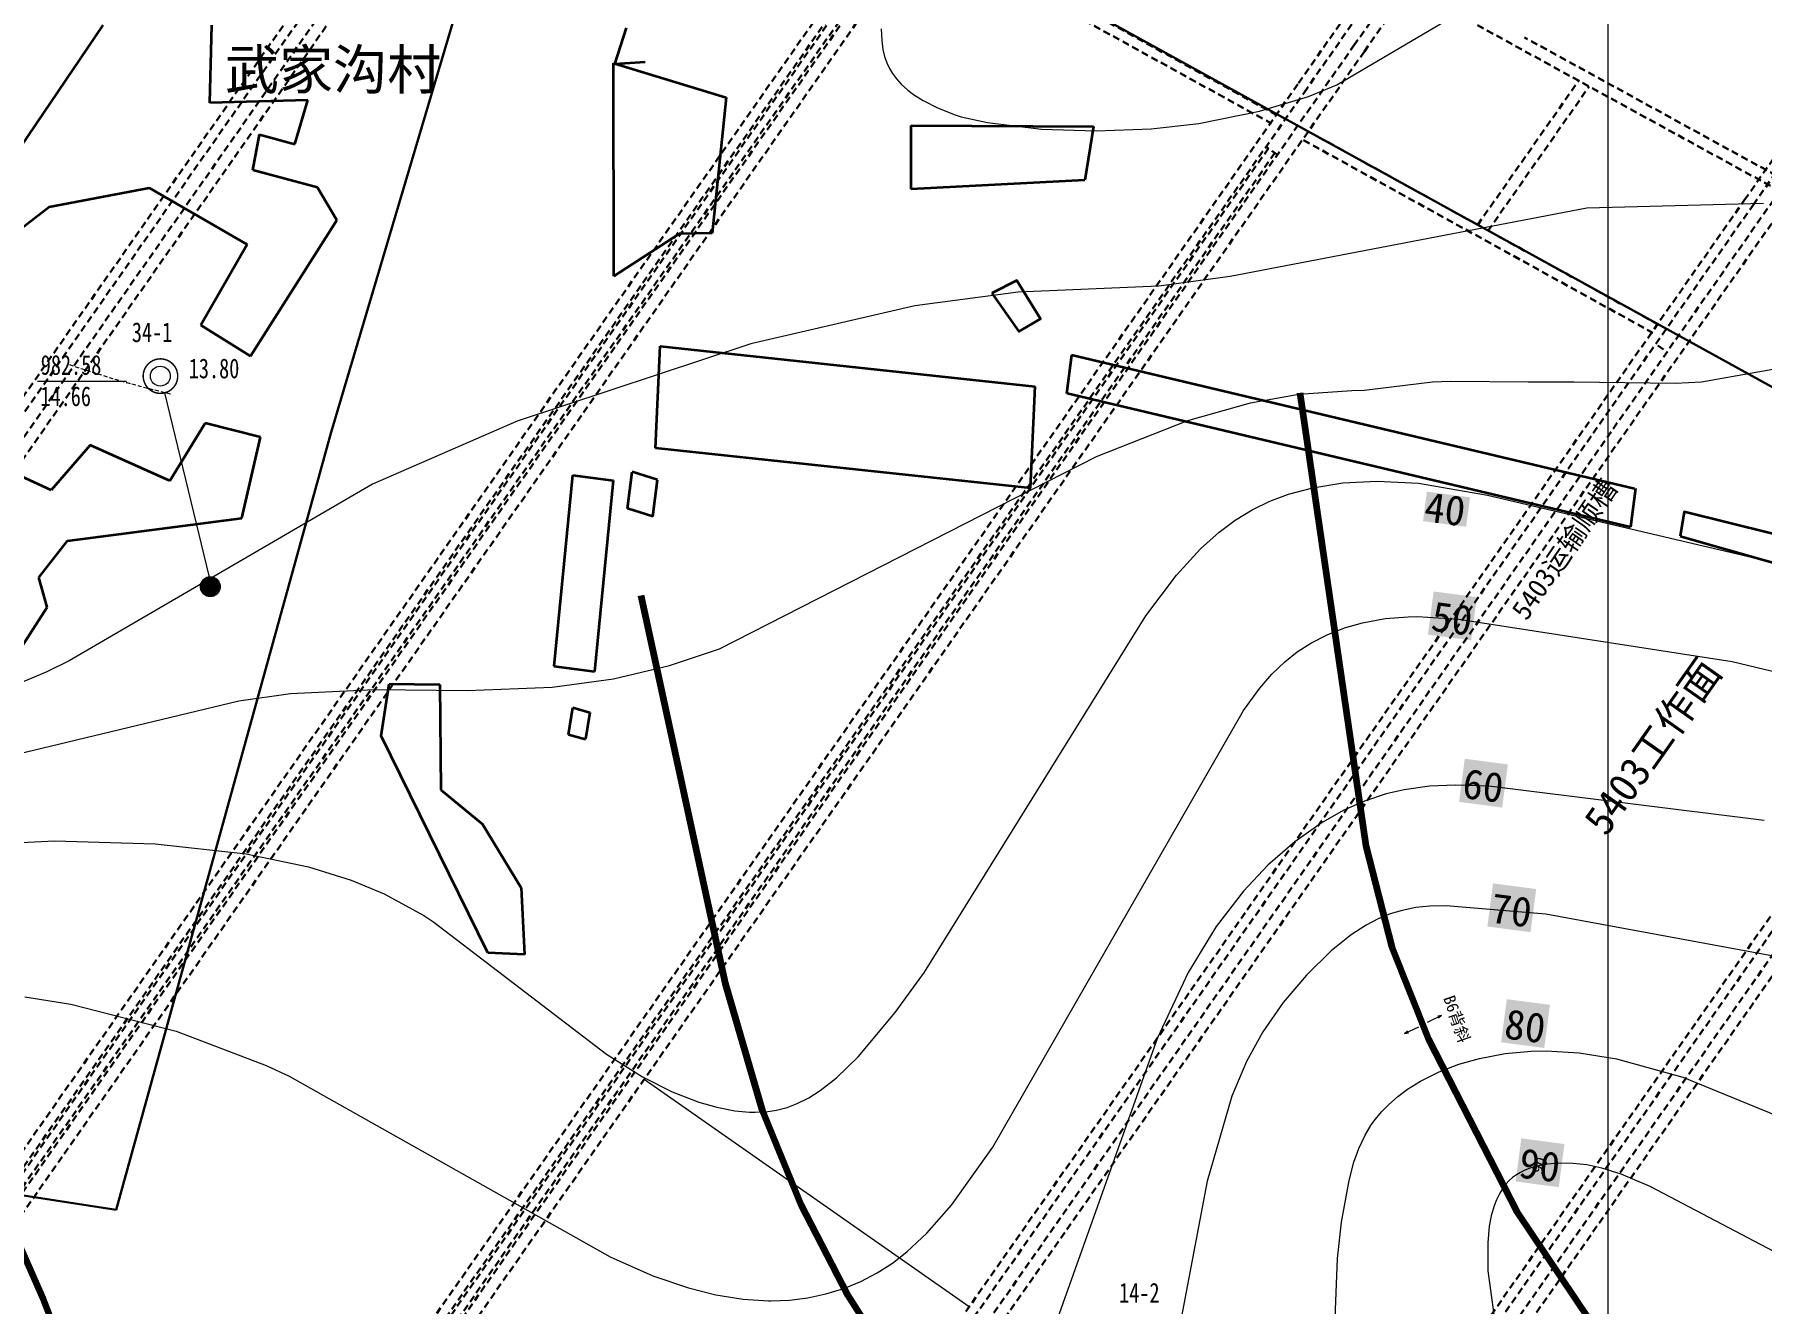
# Model space of a CAD drawing. Header units: inches. Extents: x 36473197 to 36486087, y 3899343 to 3911260.
# Drawn here: x 36478207 to 36479077, y 3906335 to 3906975 of the extents above; entities that cross this region are included whole.
import ezdxf
from ezdxf.enums import TextEntityAlignment as Align

# ---------------------------------------------------------------- set-up
doc = ezdxf.new("R2010")
doc.units = ezdxf.units.IN
doc.header["$MEASUREMENT"] = 0
doc.linetypes.add('厚煤层人工分层2', pattern=[0.005, 0.002, -0.001, 0.002])
doc.linetypes.add('虚线', pattern=[0.0045, 0.00175, -0.001, 0.00175])
doc.layers.get('Defpoints').update_dxf_attribs({"lineweight": 0})
for name, color, linetype, lineweight in [('0线', 7, 'Continuous', 0), ('4煤底板等值线', 7, 'Continuous', 0), ('五六盘区排水系统', 7, 'Continuous', 0), ('五盘区回采巷道', 7, 'Continuous', 0), ('向北背斜轴', 7, 'Continuous', 0), ('四盘区辅运巷', 7, 'Continuous', 0), ('居民地', 7, 'Continuous', 0), ('注记', 7, 'Continuous', 0), ('等值线注记', 7, 'Continuous', 0), ('经纬网', 7, 'Continuous', 0), ('西区开拓设计', 7, 'Continuous', 0), ('钻孔', 7, 'Continuous', 0), ('钻孔变量', 7, 'Continuous', 0)]:
    doc.layers.add(name, color=color, linetype=linetype, lineweight=lineweight)
doc.layers.add('0设计', color=5, linetype='Continuous', lineweight=0, true_color=0x0000ff)
doc.layers.add('保护煤柱', color=7, linetype='Continuous', lineweight=0, true_color=0xff0042)
doc.styles.add('仿宋', font='simfang.ttf')
doc.styles.add('仿宋_GB2312', font='')
doc.styles.add('宋体', font='SIMSUN.TTC')
doc.styles.add('新宋体', font='SIMSUN.TTC')
doc.styles.add('黑体', font='simhei.ttf')
doc.styles.get('仿宋_GB2312').set_extended_font_data('仿宋_GB2312')
doc.linetypes.add('保护煤柱', pattern='A,0.0195,-0.001,[6,西北矿业高家堡煤矿2022年采掘接续图(2022.8.14).shx,S=1.01575e-06,R=0,X=0,Y=0],0.0195', length=0.04)
doc.dimstyles.get("Standard").update_dxf_attribs({"dimtxt": 30, "dimasz": 20, "dimexe": 0.18, "dimexo": 0.0625, "dimgap": 0.09, "dimtad": 1, "dimdec": 0, "dimzin": 0, "dimdsep": 46, "dimtxsty": '仿宋', "dimcen": 0.09, "dimclrd": 150, "dimclre": 150, "dimadec": 0, "dimazin": 0, "dimtfac": 1, "dimtdec": 0, "dimtofl": 0, "dimtmove": 0, "dimatfit": 3, "dimfxl": 1, "dimtolj": 1, "dimtzin": 0, "dimlwd": 0, "dimarcsym": 0})

# ---------------------------------------------------------------- blocks, each defined once
blk = doc.blocks.new('*D204')
at = {"layer": 'Defpoints', "color": 0, "transparency": 16777216}
for p in [(36476925.52, 3911082.36), (36486060.15, 3904950.04), (36485936.09, 3904772.87)]:
    blk.add_point(p, dxfattribs=at)
at = {"layer": '四盘区辅运巷', "color": 150, "lineweight": -2, "transparency": 16777216}
for p, q in [((36476925.55, 3911082.41), (36477049.68, 3911259.68)), ((36485936.12, 3904772.92), (36486060.25, 3904950.19))]:
    blk.add_line(p, q, dxfattribs=at)
at = {"layer": '四盘区辅运巷', "color": 150, "lineweight": 0, "transparency": 16777216}
blk.add_line((36477065.96, 3911248.06), (36486043.76, 3904961.51), dxfattribs=at)
at = {"layer": '四盘区辅运巷', "color": 150, "transparency": 16777216}
for points in [[(36477067.87, 3911250.79), (36477064.05, 3911245.33), (36477049.58, 3911259.53)], [(36486045.68, 3904964.24), (36486041.85, 3904958.78), (36486060.15, 3904950.04)]]:
    blk.add_solid(points, dxfattribs=at)
at = {"layer": '四盘区辅运巷', "color": 0, "transparency": 16777216, "insert": (36481563.62, 3908117.29), "char_height": 30, "attachment_point": 5, "rotation": 324.99908, "style": '仿宋'}
blk.add_mtext('\\A1;1100', dxfattribs=at)
blk = doc.blocks.new('lr_block_1', base_point=(36478906.4, 3906475.09))
at = {"layer": '向北背斜轴', "color": 1, "linetype": 'Continuous', "lineweight": 20, "true_color": 0xff0000}
for p, q in [((36478897.08, 3906470.58), (36478904.28, 3906474.06)), ((36478915.72, 3906479.61), (36478908.52, 3906476.13)), ((36478915.72, 3906479.61), (36478913.75, 3906479.28)), ((36478914.23, 3906478.28), (36478915.72, 3906479.61)), ((36478898.58, 3906471.91), (36478897.08, 3906470.58)), ((36478897.08, 3906470.58), (36478899.05, 3906470.91))]:
    blk.add_line(p, q, dxfattribs=at)

msp = doc.modelspace()

# ---------------------------------------------------------------- hatches: boundary and pattern name
at = {"layer": '等值线注记', "true_color": 0xffffff}
for points in [[(36478909.33, 3906672.52), (36478912.19, 3906694.28), (36478933.94, 3906691.42), (36478931.09, 3906669.67)], [(36478925.01, 3906588.15), (36478927.87, 3906609.9), (36478949.62, 3906607.04), (36478946.77, 3906585.29)], [(36478939.29, 3906525.28), (36478942.14, 3906547.03), (36478963.9, 3906544.18), (36478961.04, 3906522.42)], [(36478946.21, 3906466.86), (36478949.06, 3906488.62), (36478970.82, 3906485.76), (36478967.96, 3906464.01)], [(36478953.52, 3906396.66), (36478956.38, 3906418.41), (36478978.13, 3906415.55), (36478975.28, 3906393.8)], [(36478967.47, 3906399.21), (36478959.39, 3906402.65), (36478962.83, 3906410.73), (36478970.91, 3906407.29)]]:
    msp.add_hatch(color=7, dxfattribs=at).paths.add_polyline_path(points, flags=17)
at = {"layer": '钻孔变量'}
msp.add_hatch(color=7, dxfattribs=at).paths.add_polyline_path([(36478290.38, 3906696.71), (36478290.4, 3906697.14), (36478290.45, 3906697.58), (36478290.55, 3906698.01), (36478290.68, 3906698.42), (36478290.85, 3906698.83), (36478291.05, 3906699.22), (36478291.28, 3906699.58), (36478291.55, 3906699.93), (36478291.85, 3906700.25), (36478292.17, 3906700.55), (36478292.52, 3906700.82), (36478292.89, 3906701.05), (36478293.27, 3906701.25), (36478293.68, 3906701.42), (36478294.1, 3906701.55), (36478294.52, 3906701.65), (36478294.96, 3906701.71), (36478295.39, 3906701.72), (36478295.83, 3906701.71), (36478296.27, 3906701.65), (36478296.69, 3906701.55), (36478297.11, 3906701.42), (36478297.51, 3906701.25), (36478297.9, 3906701.05), (36478298.27, 3906700.82), (36478298.62, 3906700.55), (36478298.94, 3906700.25), (36478299.24, 3906699.93), (36478299.5, 3906699.58), (36478299.74, 3906699.22), (36478299.94, 3906698.83), (36478300.11, 3906698.42), (36478300.24, 3906698.01), (36478300.34, 3906697.58), (36478300.39, 3906697.14), (36478300.39, 3906696.27), (36478300.34, 3906695.84), (36478300.24, 3906695.41), (36478300.11, 3906694.99), (36478299.94, 3906694.59), (36478299.74, 3906694.2), (36478299.5, 3906693.83), (36478299.24, 3906693.48), (36478298.94, 3906693.16), (36478298.62, 3906692.86), (36478298.27, 3906692.6), (36478297.9, 3906692.36), (36478297.51, 3906692.16), (36478297.11, 3906691.99), (36478296.69, 3906691.86), (36478296.27, 3906691.77), (36478295.83, 3906691.71), (36478295.39, 3906691.69), (36478294.96, 3906691.71), (36478294.52, 3906691.77), (36478294.1, 3906691.86), (36478293.68, 3906691.99), (36478293.27, 3906692.16), (36478292.89, 3906692.36), (36478292.52, 3906692.6), (36478292.17, 3906692.86), (36478291.85, 3906693.16), (36478291.55, 3906693.48), (36478291.28, 3906693.83), (36478291.05, 3906694.2), (36478290.85, 3906694.59), (36478290.68, 3906694.99), (36478290.55, 3906695.41), (36478290.45, 3906695.84), (36478290.4, 3906696.27)], flags=17)

# ---------------------------------------------------------------- linework, layer by layer
at = {"layer": '0线', "color": 96, "linetype": 'Continuous', "true_color": 0x008000}
msp.add_line((36478514.2, 3906448.23), (36478678.03, 3906333.52), dxfattribs=at)
at = {"layer": '0设计', "color": 6, "linetype": '厚煤层人工分层2', "lineweight": 0, "ltscale": 1000, "true_color": 0xff00ff}
msp.add_arc((36478395.62, 3907306.07), 526, 251.00055, 256.86926, dxfattribs=at)
at = {"layer": '4煤底板等值线', "color": 7, "lineweight": 0, "flags": 128}
msp.add_lwpolyline([(36478633.65, 3906978.03), (36478633.89, 3906972.26), (36478634.54, 3906967.68), (36478635.38, 3906964.2), (36478636.53, 3906960.9), (36478637.8, 3906958.16), (36478639.33, 3906955.57), (36478641.38, 3906952.79), (36478643.73, 3906950.19), (36478647.05, 3906947.18), (36478650, 3906944.96), (36478654.87, 3906941.9), (36478662.06, 3906938.31), (36478671.01, 3906934.78), (36478674.05, 3906933.78), (36478687.32, 3906930.77), (36478714.5, 3906927.49), (36478742.08, 3906926.57), (36478769.73, 3906927.65), (36478793.82, 3906930.36), (36478824.38, 3906936.48), (36478849.11, 3906943.94), (36478863.35, 3906949.83), (36478938.46, 3906994.26)], dxfattribs=at)
at = {"layer": '4煤底板等值线', "color": 7, "linetype": 'Continuous', "lineweight": 0, "flags": 128}
for points in [[(36479078.43, 3906890.03), (36478989.46, 3906887.56), (36478809.66, 3906853.14), (36478773.62, 3906848.33), (36478702.66, 3906845.31), (36478650.66, 3906838.4), (36478567.85, 3906819.13), (36478450.05, 3906780.18), (36478377.18, 3906748.42), (36478224.22, 3906659.37), (36478212.98, 3906653.76), (36478201.45, 3906648.82), (36478198.14, 3906647.79)], [(36478163.31, 3906604), (36478309.71, 3906639.07), (36478335.88, 3906642.89), (36478378.15, 3906644.83), (36478424.89, 3906644.36), (36478467.82, 3906645.97), (36478498.6, 3906650.15), (36478526.96, 3906656.86), (36478552.09, 3906665.36), (36478742.18, 3906762.43), (36478788.18, 3906780.5), (36478819.92, 3906789.43), (36478844.23, 3906793.73), (36478870.97, 3906795.69), (36478877.19, 3906795.77), (36478911.6, 3906800), (36478920.77, 3906800.34), (36478959.89, 3906799.99), (36478982.96, 3906800.07), (36479034.19, 3906799.32), (36479047.28, 3906800), (36479104.13, 3906810.14)], [(36478183.09, 3906566.89), (36478216.76, 3906568.43), (36478267.52, 3906567), (36478313.4, 3906561.94), (36478344.89, 3906555.34), (36478366.41, 3906548.69), (36478383.05, 3906541.74), (36478402.98, 3906530.82), (36478408.16, 3906527.54), (36478495.15, 3906460.9), (36478513.37, 3906449.48), (36478528.28, 3906441.96), (36478541.66, 3906436.71), (36478550.77, 3906434.07), (36478559.9, 3906432.3), (36478567.24, 3906431.64), (36478570.03, 3906431.59), (36478575.54, 3906431.86), (36478580.93, 3906432.67), (36478586.17, 3906434.04), (36478591.26, 3906435.95), (36478597.18, 3906438.91), (36478602.91, 3906442.49), (36478611.15, 3906448.91), (36478622, 3906459.46), (36478640.74, 3906481.97), (36478655.44, 3906502.28), (36478767.12, 3906681.99), (36478782.62, 3906702.54), (36478794.72, 3906715.72), (36478804.1, 3906724.17), (36478812.11, 3906730.19), (36478820.61, 3906735.43), (36478829.61, 3906739.82), (36478839.05, 3906743.35), (36478851.32, 3906746.64), (36478866.48, 3906749.06), (36478883.71, 3906749.97), (36478904.57, 3906748.84), (36478939.37, 3906742.88), (36479153.88, 3906692.4)], [(36478201.96, 3906489.88), (36478225.11, 3906486.16), (36478278.13, 3906472.42), (36478323.62, 3906455.1), (36478335.21, 3906449.78), (36478497.05, 3906358.72), (36478518.52, 3906349.12), (36478536.45, 3906342.95), (36478550.2, 3906339.5), (36478564.1, 3906337.29), (36478576.91, 3906336.51), (36478578.07, 3906336.5), (36478587.37, 3906336.87), (36478596.63, 3906338.01), (36478605.79, 3906339.97), (36478614.73, 3906342.71), (36478623.36, 3906346.23), (36478631.56, 3906350.5), (36478639.28, 3906355.48), (36478646.55, 3906361.1), (36478656.72, 3906370.56), (36478669.11, 3906384.69), (36478689.94, 3906414.04), (36478816.33, 3906634.17), (36478824.57, 3906645.53), (36478830.62, 3906652.5), (36478837.2, 3906658.86), (36478843.46, 3906663.85), (36478850.24, 3906668.23), (36478858.54, 3906672.46), (36478867.28, 3906675.87), (36478876.32, 3906678.47), (36478887.81, 3906680.57), (36478899.38, 3906681.5), (36478904.01, 3906681.59), (36478924.92, 3906680.31), (36479062.77, 3906659), (36479232.43, 3906618.34)], [(36479078.79, 3906578.81), (36478940.08, 3906596.09), (36478923.24, 3906596.62), (36478910.13, 3906596.01), (36478897.32, 3906594.29), (36478888.29, 3906592.2), (36478877.4, 3906588.56), (36478866.97, 3906583.9), (36478856.05, 3906577.75), (36478842.13, 3906567.96), (36478828.58, 3906556.14), (36478816.3, 3906543.08), (36478802.62, 3906525.28), (36478788.48, 3906502.15), (36478773.03, 3906469.2), (36478720.07, 3906320.43)], [(36479133.61, 3906501.01), (36478968.84, 3906531.47), (36478918.53, 3906535.62), (36478910.3, 3906535.54), (36478903.29, 3906534.83), (36478896.24, 3906533.42), (36478890.33, 3906531.62), (36478884.3, 3906529.14), (36478878.16, 3906525.93), (36478870.68, 3906521.07), (36478860.52, 3906512.95), (36478848.02, 3906500.7), (36478836.39, 3906486.89), (36478826.15, 3906472.2), (36478817.86, 3906457.25), (36478810.43, 3906439.69), (36478797.95, 3906396.77), (36478780.09, 3906301.93)], [(36478861.77, 3906306.11), (36478863.67, 3906357.86), (36478865.68, 3906376.07), (36478869.52, 3906397.14), (36478871.98, 3906406.34), (36478874.53, 3906413.33), (36478877.65, 3906419.95), (36478880.76, 3906425.15), (36478882.86, 3906428.11), (36478885.97, 3906431.87), (36478889.35, 3906435.4), (36478894.07, 3906439.53), (36478899.09, 3906443.28), (36478905.64, 3906447.34), (36478915.02, 3906452.01), (36478924.96, 3906455.81), (36478935.26, 3906458.75), (36478948.33, 3906461.25), (36478961.32, 3906462.45), (36478969, 3906462.59), (36478985.54, 3906461.59), (36479004.31, 3906458.57), (36479037.81, 3906449.26), (36479160.26, 3906399.22)], [(36479261.84, 3906267.66), (36479021.3, 3906394.17), (36479006.7, 3906400.33), (36478996.91, 3906403.41), (36478989.4, 3906405), (36478982.34, 3906405.81), (36478975.24, 3906405.92), (36478969.68, 3906405.46), (36478965, 3906404.61), (36478961.21, 3906403.53), (36478958.22, 3906402.37), (36478955.99, 3906401.27), (36478953.89, 3906400.01), (36478951.95, 3906398.58), (36478950.18, 3906396.98), (36478948.57, 3906395.22), (36478947.12, 3906393.32), (36478945.51, 3906390.75), (36478943.86, 3906387.41), (36478942.72, 3906384.45), (36478941.27, 3906379.41), (36478940.26, 3906374.08), (36478939.43, 3906365.73), (36478939.44, 3906351.57), (36478948.52, 3906285.63)]]:
    msp.add_lwpolyline(points, dxfattribs=at)
at = {"layer": '五六盘区排水系统', "color": 30, "linetype": '虚线', "lineweight": 30, "ltscale": 2000, "true_color": 0xff7f00}
for p, q in [((36478844.09, 3906950.74), (36478983.29, 3907149.53)), ((36478987.68, 3907147.1), (36478848.18, 3906947.87)), ((36478650.3, 3907042.86), (36477063.86, 3904777.16)), ((36478653.58, 3907040.56), (36477067.13, 3904774.87)), ((36478828.88, 3906917.82), (36478004.83, 3905740.94)), ((36478833.44, 3906914.62), (36478827.71, 3906918.63)), ((36478833.44, 3906914.62), (36478827.71, 3906918.63)), ((36478833.44, 3906914.62), (36478827.71, 3906918.63)), ((36478832.15, 3906915.52), (36477360.42, 3904813.66)), ((36479025.27, 3906818.38), (36479029.37, 3906815.51))]:
    msp.add_line(p, q, dxfattribs=at)
at = {"layer": '五盘区回采巷道', "color": 7, "linetype": '虚线', "lineweight": 30, "ltscale": 2000}
for p, q in [((36478615.68, 3907353.3), (36476869.08, 3904858.89)), ((36478610.4, 3907356.23), (36477283.05, 3905460.56)), ((36478615.68, 3907353.3), (36477287.96, 3905457.11)), ((36478562.35, 3907308.52), (36477273.22, 3905467.44)), ((36478562.35, 3907308.52), (36477273.22, 3905467.44)), ((36478562.35, 3907308.52), (36477273.22, 3905467.44)), ((36478566.75, 3907306.09), (36477277.31, 3905464.57)), ((36478566.75, 3907306.09), (36477277.31, 3905464.57)), ((36478566.75, 3907306.09), (36477277.31, 3905464.57)), ((36478802.12, 3907249.96), (36477461.57, 3905335.45)), ((36478807.4, 3907247.03), (36477466.49, 3905332)), ((36478754.07, 3907202.25), (36477451.75, 3905342.33)), ((36478754.07, 3907202.25), (36477451.75, 3905342.33)), ((36478754.07, 3907202.25), (36477451.75, 3905342.33)), ((36478758.47, 3907199.82), (36477455.84, 3905339.46)), ((36478758.47, 3907199.82), (36477455.84, 3905339.46)), ((36478758.47, 3907199.82), (36477455.84, 3905339.46)), ((36478656.74, 3907031.86), (36478832.85, 3906934.69)), ((36478654.32, 3907027.48), (36478830.44, 3906930.31)), ((36479149.91, 3906986.51), (36478458.19, 3905998.62)), ((36479155.19, 3906983.59), (36478469.64, 3906004.52)), ((36478872.35, 3906970.18), (36477640.15, 3905210.41)), ((36478877.27, 3906966.74), (36477645.07, 3905206.97)), ((36477630.33, 3905217.29), (36478844.09, 3906950.74)), ((36478848.18, 3906947.87), (36477634.42, 3905214.42)), ((36479377.27, 3906931.15), (36478821.12, 3906136.88)), ((36479382.55, 3906928.22), (36478831.78, 3906141.63)), ((36478848.98, 3906926.34), (36479025.09, 3906829.17)), ((36478846.56, 3906921.96), (36479022.68, 3906824.79)), ((36479069.47, 3906892.54), (36477808.9, 3905092.26)), ((36479073.56, 3906889.68), (36477813, 3905089.39)), ((36479294.29, 3906824.84), (36478631.83, 3905878.74)), ((36479290.2, 3906827.71), (36478633.47, 3905889.8))]:
    msp.add_line(p, q, dxfattribs=at)
at = {"layer": '保护煤柱', "color": 1, "linetype": '保护煤柱', "lineweight": 30, "ltscale": 3750, "true_color": 0xff0000}
for p, q in [((36478356.38, 3906774.68), (36478542.41, 3907401.47)), ((36479650.26, 3906484.24), (36478464.38, 3907138.54)), ((36478247.97, 3906382.34), (36478356.38, 3906774.68)), ((36477340.8, 3906523.33), (36478247.97, 3906382.34))]:
    msp.add_line(p, q, dxfattribs=at)
at = {"layer": '向北背斜轴', "color": 1, "lineweight": 100, "true_color": 0xff0000, "flags": 128}
for points in [[(36478844.71, 3906794.42), (36478878.02, 3906566.02), (36478891.04, 3906514.84), (36478909.53, 3906468.51), (36478954.25, 3906381.15), (36479149.75, 3906090.19)], [(36479018.9, 3906030.53), (36478936.37, 3906092.42), (36478907.56, 3906111.49), (36478739.64, 3906208.71), (36478706.64, 3906231.7), (36478685.97, 3906248.45), (36478676.27, 3906257.46), (36478659.51, 3906276.2), (36478644.2, 3906296.3), (36478616.86, 3906339.27), (36478593.35, 3906384.9), (36478573.82, 3906432.38), (36478555.1, 3906496.6), (36478512.61, 3906692.24)], [(36478083.85, 3906586.14), (36478096.17, 3906564.52), (36478119.57, 3906524.21), (36478142.6, 3906483.73), (36478164.53, 3906442.73), (36478211.12, 3906337.37), (36478252.83, 3906229.71), (36478292.4, 3906121.06), (36478331.44, 3906012.26), (36478331.45, 3906012.21), (36478331.47, 3906012.17), (36478331.48, 3906012.12), (36478373.36, 3905889.4)]]:
    msp.add_lwpolyline(points, dxfattribs=at)
at = {"layer": '居民地', "color": 254, "linetype": 'Continuous', "lineweight": 35, "true_color": 0xd7d7d7}
for p, q in [((36478295.08, 3906940.73, 0.2), (36478296.15, 3906979.88, 0.2)), ((36478499.31, 3906960.31, 0.2), (36478505.23, 3906978.56, 0.2)), ((36478498.86, 3906853.39), (36478498.76, 3906960.82)), ((36478498.76, 3906960.82), (36478555.55, 3906943.48)), ((36478514.61, 3906961.3, 0.2), (36478499.31, 3906960.31, 0.2)), ((36478555.55, 3906943.48), (36478548.43, 3906874.94)), ((36478344.63, 3906942.04, 0.2), (36478295.08, 3906940.73, 0.2)), ((36478338.09, 3906919.88, 0.2), (36478344.63, 3906942.04, 0.2)), ((36478648.82, 3906929.35, 0.2), (36478740.68, 3906928.79, 0.2)), ((36478648.82, 3906897.28, 0.2), (36478648.82, 3906929.35, 0.2)), ((36478740.68, 3906928.79, 0.2), (36478736.25, 3906901.7, 0.2)), ((36478316.76, 3906906.8, 0.2), (36478320.17, 3906924.71, 0.2)), ((36478320.17, 3906924.71, 0.2), (36478338.09, 3906919.88, 0.2)), ((36478349.47, 3906898, 0.2), (36478316.76, 3906906.8, 0.2)), ((36478736.25, 3906901.7, 0.2), (36478648.82, 3906897.28, 0.2)), ((36478214.17, 3906888.29, 0.2), (36478264.6, 3906897.96, 0.2)), ((36478264.6, 3906897.96, 0.2), (36478313.91, 3906869.29, 0.2)), ((36478359.14, 3906881.51, 0.2), (36478349.47, 3906898, 0.2)), ((36478172.37, 3906855.99, 0.2), (36478214.17, 3906888.29, 0.2)), ((36478315.62, 3906813.03, 0.2), (36478359.14, 3906881.51, 0.2)), ((36478531.84, 3906874.66), (36478498.86, 3906853.39)), ((36478548.43, 3906874.94), (36478531.84, 3906874.66)), ((36478313.91, 3906869.29, 0.2), (36478290.59, 3906828.66, 0.2)), ((36478290.59, 3906828.66, 0.2), (36478315.62, 3906813.03, 0.2)), ((36478519.89, 3906766.64), (36478522.15, 3906818.06)), ((36478522.15, 3906818.06), (36478711.26, 3906797.74)), ((36478729.59, 3906813.53), (36478727.04, 3906794.05)), ((36479013.54, 3906746.12), (36478729.59, 3906813.53)), ((36478709, 3906746.31), (36478711.26, 3906797.74)), ((36479011.38, 3906726.8), (36478727.42, 3906794.21)), ((36478292.72, 3906779.17, 0.2), (36478275, 3906750.06, 0.2)), ((36478320.67, 3906772.09, 0.2), (36478292.72, 3906779.17, 0.2)), ((36478311.22, 3906731.18, 0.2), (36478320.67, 3906772.09, 0.2)), ((36478234.84, 3906768.16, 0.2), (36478215.16, 3906745.34, 0.2)), ((36478275, 3906750.06, 0.2), (36478234.84, 3906768.16, 0.2)), ((36478709, 3906746.31), (36478519.89, 3906766.64)), ((36478215.16, 3906745.34, 0.2), (36478195.47, 3906754.39, 0.2)), ((36478478.02, 3906752.91), (36478468.6, 3906656.57)), ((36478478.02, 3906752.91), (36478498.48, 3906750.23)), ((36478505.8, 3906736.15), (36478508.16, 3906754.7)), ((36478520.87, 3906750.65), (36478508.16, 3906754.7)), ((36478498.48, 3906750.23), (36478489.06, 3906653.88)), ((36478518.52, 3906732.1), (36478520.87, 3906750.65)), ((36479013.92, 3906746.27), (36479011.38, 3906726.8)), ((36478518.52, 3906732.1), (36478505.8, 3906736.15)), ((36478223.43, 3906719.78, 0.2), (36478311.22, 3906731.18, 0.2)), ((36478208.86, 3906701.29, 0.2), (36478223.43, 3906719.78, 0.2)), ((36478213.19, 3906686.34, 0.2), (36478208.86, 3906701.29, 0.2)), ((36478184.84, 3906642.68, 0.2), (36478213.19, 3906686.34, 0.2)), ((36478468.6, 3906656.57), (36478489.06, 3906653.88)), ((36478381.59, 3906621.52, 0.2), (36478385.54, 3906647.62, 0.2)), ((36478385.54, 3906647.62, 0.2), (36478411.05, 3906647.31, 0.2)), ((36478411.05, 3906647.31, 0.2), (36478411.66, 3906594.21, 0.2)), ((36478475.94, 3906622.1), (36478478.13, 3906635.71)), ((36478478.13, 3906635.71), (36478486.68, 3906633.3)), ((36478486.68, 3906633.3), (36478484.5, 3906619.7)), ((36478435.35, 3906511.98, 0.2), (36478381.59, 3906621.52, 0.2)), ((36478475.94, 3906622.1), (36478484.5, 3906619.7)), ((36478411.66, 3906594.21, 0.2), (36478432.61, 3906576.91, 0.2)), ((36478432.61, 3906576.91, 0.2), (36478452.05, 3906544.75, 0.2)), ((36478452.05, 3906544.75, 0.2), (36478453.87, 3906511.07, 0.2)), ((36478453.87, 3906511.07, 0.2), (36478435.35, 3906511.98, 0.2))]:
    msp.add_line(p, q, dxfattribs=at)
at = {"layer": '居民地', "color": 254, "linetype": 'Continuous', "lineweight": 35, "true_color": 0xd7d7d7, "elevation": 0.2, "flags": 128}
msp.add_lwpolyline([(36478241.28, 3906980.02), (36478146.75, 3906840.53)], dxfattribs=at)
at = {"layer": '居民地', "color": 254, "linetype": 'Continuous', "lineweight": 35, "true_color": 0xd7d7d7, "flags": 128}
for points in [[(36478689.47, 3906844.78), (36478703.01, 3906825.49), (36478713.98, 3906831.79), (36478701.98, 3906851.13), (36478689.47, 3906844.78)], [(36479036.45, 3906722.11), (36479100.9, 3906703.84), (36479104.19, 3906718.08), (36479038.55, 3906734.5), (36479036.45, 3906722.11)]]:
    msp.add_lwpolyline(points, dxfattribs=at)
at = {"layer": '经纬网', "color": 7, "linetype": 'Continuous', "lineweight": 9}
msp.add_line((36479000, 3909373.37), (36479000, 3902529.25), dxfattribs=at)
at = {"layer": '西区开拓设计', "color": 30, "linetype": '虚线', "lineweight": 30, "ltscale": 2000, "true_color": 0xff8000}
for p, q in [((36479347.13, 3906753.32), (36477746.3, 3907631.98)), ((36478993.84, 3907143.69), (36478872.35, 3906970.18)), ((36478999.12, 3907140.76), (36478877.27, 3906966.74)), ((36479175, 3907043.27), (36479069.47, 3906892.54)), ((36479179.4, 3907040.83), (36479073.56, 3906889.68)), ((36479345.29, 3906761.17), (36478958.06, 3906973.71)), ((36478934.39, 3906879.21), (36478985.49, 3906952.19)), ((36478939.49, 3906876.03), (36478990.59, 3906949.01))]:
    msp.add_line(p, q, dxfattribs=at)
at = {"layer": '钻孔', "color": 7, "const_width": 0.75}
msp.add_lwpolyline([(36478278.96, 3906802.91, -1), (36478261.55, 3906802.91, -1), (36478278.96, 3906802.91)], format="xyb", dxfattribs=at)
at = {"layer": '钻孔', "color": 7, "linetype": 'Continuous', "flags": 128}
msp.add_lwpolyline([(36478208.24, 3906800.39), (36478253.12, 3906800.39)], dxfattribs=at)
at = {"layer": '钻孔', "flags": 128}
msp.add_lwpolyline([(36478272.3, 3906794.46), (36478296.15, 3906695.97)], dxfattribs=at)
at = {"layer": '钻孔', "color": 7, "linetype": 'Continuous'}
msp.add_circle((36478270.19, 3906802.91), 5.02, dxfattribs=at)
at = {"layer": '钻孔变量', "color": 7}
msp.add_lwpolyline([(36478290.38, 3906696.71), (36478290.4, 3906697.14), (36478290.45, 3906697.58), (36478290.55, 3906698.01), (36478290.68, 3906698.42), (36478290.85, 3906698.83), (36478291.05, 3906699.22), (36478291.28, 3906699.58), (36478291.55, 3906699.93), (36478291.85, 3906700.25), (36478292.17, 3906700.55), (36478292.52, 3906700.82), (36478292.89, 3906701.05), (36478293.27, 3906701.25), (36478293.68, 3906701.42), (36478294.1, 3906701.55), (36478294.52, 3906701.65), (36478294.96, 3906701.71), (36478295.39, 3906701.72), (36478295.83, 3906701.71), (36478296.27, 3906701.65), (36478296.69, 3906701.55), (36478297.11, 3906701.42), (36478297.51, 3906701.25), (36478297.9, 3906701.05), (36478298.27, 3906700.82), (36478298.62, 3906700.55), (36478298.94, 3906700.25), (36478299.24, 3906699.93), (36478299.5, 3906699.58), (36478299.74, 3906699.22), (36478299.94, 3906698.83), (36478300.11, 3906698.42), (36478300.24, 3906698.01), (36478300.34, 3906697.58), (36478300.39, 3906697.14), (36478300.39, 3906696.27), (36478300.34, 3906695.84), (36478300.24, 3906695.41), (36478300.11, 3906694.99), (36478299.94, 3906694.59), (36478299.74, 3906694.2), (36478299.5, 3906693.83), (36478299.24, 3906693.48), (36478298.94, 3906693.16), (36478298.62, 3906692.86), (36478298.27, 3906692.6), (36478297.9, 3906692.36), (36478297.51, 3906692.16), (36478297.11, 3906691.99), (36478296.69, 3906691.86), (36478296.27, 3906691.77), (36478295.83, 3906691.71), (36478295.39, 3906691.69), (36478294.96, 3906691.71), (36478294.52, 3906691.77), (36478294.1, 3906691.86), (36478293.68, 3906691.99), (36478293.27, 3906692.16), (36478292.89, 3906692.36), (36478292.52, 3906692.6), (36478292.17, 3906692.86), (36478291.85, 3906693.16), (36478291.55, 3906693.48), (36478291.28, 3906693.83), (36478291.05, 3906694.2), (36478290.85, 3906694.59), (36478290.68, 3906694.99), (36478290.55, 3906695.41), (36478290.45, 3906695.84), (36478290.4, 3906696.27), (36478290.38, 3906696.71)], dxfattribs=at)

# ---------------------------------------------------------------- block references
at = {"layer": '向北背斜轴', "rotation": 359.9990222157317}
msp.add_blockref('lr_block_1', (36478906.87, 3906475.78), dxfattribs=at)

# ---------------------------------------------------------------- texts
at = {"layer": '向北背斜轴', "color": 1, "true_color": 0xff0000, "style": '新宋体'}
msp.add_text('B6背斜', height=6, rotation=289.38212, dxfattribs=at).set_placement((36478921.03, 3906477.63, -400), align=Align.CENTER)
at = {"layer": '居民地', "color": 254, "lineweight": 35, "true_color": 0xd7d7d7, "style": '仿宋_GB2312'}
msp.add_text('武家沟村', height=20, dxfattribs=at).set_placement((36478302.73, 3906947.61, 10.2))
at = {"layer": '注记', "style": '黑体'}
msp.add_text('5403工作面', height=15, rotation=54.7902, dxfattribs=at).set_placement((36478999.2, 3906570.16))
at = {"layer": '等值线注记', "color": 18, "true_color": 0x000000, "style": '新宋体'}
for s, height, rotation, p in [('50', 15, 352.51889, (36478921.46, 3906680.62)), ('60', 15, 352.51889, (36478937.14, 3906596.25)), ('70', 15, 352.51889, (36478951.41, 3906533.38)), ('80', 15, 352.51889, (36478958.33, 3906474.96)), ('90', 15, 352.51889, (36478965.65, 3906404.76)), ('90', 6, 66.92101, (36478965.65, 3906404.76))]:
    msp.add_text(s, height=height, rotation=rotation, dxfattribs=at).set_placement(p, align=Align.MIDDLE)
at = {"layer": '等值线注记', "color": 18, "true_color": 0x000000, "insert": (36478908.79, 3906744.64), "char_height": 15, "width": 21.9397, "attachment_point": 1, "rotation": 352.51889, "style": '新宋体', "bg_fill": 1, "box_fill_scale": 1, "bg_fill_color": 7, "bg_fill_true_color": 16777215, "bg_fill_transparency": 0}
msp.add_mtext('\\pxsm0.96,ql;\\W1;40\\P', dxfattribs=at)
at = {"layer": '西区开拓设计', "lineweight": 30, "style": '仿宋'}
msp.add_text('5403运输顺槽', height=10, rotation=55.49919, dxfattribs=at).set_placement((36478959.04, 3906679.06, 0))
at = {"layer": '钻孔', "color": 7, "style": '宋体', "width": 0.75}
for s, p in [('34-1', (36478255.83, 3906820.07)), ('13.80', (36478284.52, 3906801.82)), ('14.66', (36478209.73, 3906787.76)), ('14-2', (36478753.59, 3906335.54))]:
    msp.add_text(s, height=10, dxfattribs=at).set_placement(p)
at = {"layer": '钻孔', "color": 1, "true_color": 0xff0000, "style": '宋体', "width": 0.75}
msp.add_text('982.58', height=10, dxfattribs=at).set_placement((36478209.88, 3906803.55))

# ---------------------------------------------------------------- dimensions: what is measured, and where the dimension line sits
at = {"layer": '四盘区辅运巷'}
dim = msp.add_aligned_dim(p1=(36476925.52, 3911082.36), p2=(36485936.09, 3904772.87), distance=216.29, text='1100', dimstyle='Standard', dxfattribs=at)
dim.commit()
dim.dimension.update_dxf_attribs({"geometry": '*D204', "text_midpoint": (36481563.62, 3908117.29)})

doc.saveas('drawing.dxf')
